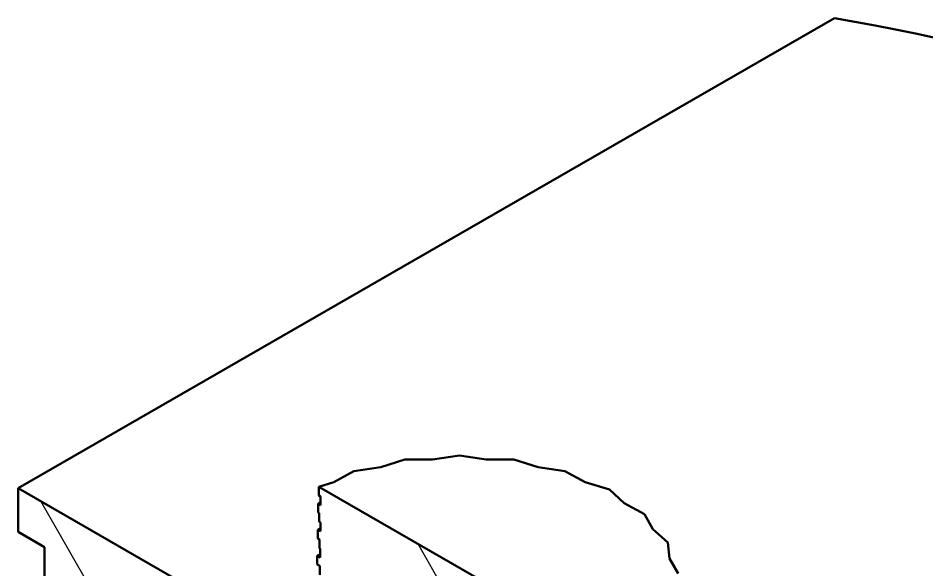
# Model space of a CAD drawing. Header units: inches. Extents: x 1.1 to 16.1, y 0.5 to 10.2.
# Drawn here: x 7.943 to 9.058, y 4.111 to 4.789 of the extents above; entities that cross this region are included whole.
import ezdxf

# ---------------------------------------------------------------- set-up
doc = ezdxf.new("R2010")
doc.units = ezdxf.units.IN
doc.header["$LTSCALE"] = 0.75
doc.header["$MEASUREMENT"] = 0
doc.layers.add('Hatching', color=7, linetype='Continuous', lineweight=25)
doc.layers.add('Visible', color=7, linetype='Continuous', lineweight=50)

msp = doc.modelspace()

# ---------------------------------------------------------------- hatches: boundary and pattern name
at = {"layer": 'Hatching'}
h = msp.add_hatch(dxfattribs=at)
h.set_pattern_fill('ANSI31', color=256, angle=75, style=0)
h.paths.add_polyline_path([(8.311, 4.1816), (8.3123, 4.1809), (8.3123, 4.1702), (8.3138, 4.1693), (8.3138, 4.1586), (8.3105, 4.1605), (8.3105, 4.1497), (8.3127, 4.1485), (8.3127, 4.1377), (8.3134, 4.1374), (8.3134, 4.1266), (8.3099, 4.1286), (8.3099, 4.1179), (8.3131, 4.1161), (8.3131, 4.1053), (8.313, 4.1054), (8.313, 4.0947), (8.31, 4.0964), (8.31, 4.0857), (8.3136, 4.0836), (8.3136, 4.0729), (8.3127, 4.0734), (8.3127, 4.0627), (8.3106, 4.0639), (8.3106, 4.0531), (8.3139, 4.0513), (8.3139, 4.0405), (8.3122, 4.0415), (8.3122, 4.0308), (8.3111, 4.0314), (8.3111, 4.0207), (8.3141, 4.0189), (8.3141, 4.0082), (8.3117, 4.0096), (8.3117, 3.9988), (7.9425, 4.2114), (7.9425, 4.1578), (7.975, 4.1391), (7.975, 4.0855), (9.0236, 3.4816), (9.0236, 3.5353), (9.0561, 3.5165), (9.0561, 3.5702), (8.6856, 3.7835), (8.6856, 3.7943), (8.6855, 3.7943), (8.6855, 3.8051), (8.6889, 3.8031), (8.6889, 3.8138), (8.6853, 3.8159), (8.6853, 3.8266), (8.6859, 3.8263), (8.6859, 3.837), (8.6885, 3.8355), (8.6885, 3.8462), (8.6851, 3.8482), (8.6851, 3.8589), (8.6863, 3.8582), (8.6863, 3.869), (8.6877, 3.8682), (8.6877, 3.8789), (8.6845, 3.8807), (8.6845, 3.8914), (8.6867, 3.8902), (8.6867, 3.9009), (8.6873, 3.9006), (8.6873, 3.9113), (8.6844, 3.913), (8.6844, 3.9237), (8.6872, 3.9221), (8.6872, 3.9328), (8.6869, 3.933), (8.6869, 3.9437), (8.6847, 3.945), (8.6847, 3.9557), (8.6878, 3.954), (8.6878, 3.9647), (8.6862, 3.9656), (8.6862, 3.9763), (8.6849, 3.977), (8.6849, 3.9878), (8.6882, 3.9859), (8.6882, 3.9966), (8.3118, 4.2134), (8.3118, 4.2026), (8.314, 4.2014), (8.314, 4.1906), (8.311, 4.1924)], flags=0)

# ---------------------------------------------------------------- linework, layer by layer
at = {"layer": 'Visible', "extrusion": (4.16334e-17, 0.817547, 0.575862)}
for p, q in [((8.9451, 4.7888, 0.0069), (7.9425, 4.2114, 0.8266)), ((8.4844, 4.2518, 1.2251), (8.4515, 4.2468, 1.2322)), ((8.5173, 4.2468, 1.2322), (8.4844, 4.2518, 1.2251)), ((8.4175, 4.2469, 1.232), (8.3878, 4.2374, 1.2456)), ((8.4515, 4.2468, 1.2322), (8.4175, 4.2469, 1.232)), ((8.5513, 4.2469, 1.232), (8.5173, 4.2468, 1.2322)), ((8.5811, 4.2374, 1.2456), (8.5513, 4.2469, 1.232)), ((8.3548, 4.2326, 1.2523), (8.3302, 4.2191, 1.2715)), ((8.3878, 4.2374, 1.2456), (8.3548, 4.2326, 1.2523)), ((8.614, 4.2326, 1.2523), (8.5811, 4.2374, 1.2456)), ((8.6387, 4.2191, 1.2715), (8.614, 4.2326, 1.2523)), ((8.3302, 4.2191, 1.2715), (8.3118, 4.2134, 1.2796)), ((8.6686, 4.2098, 1.2847), (8.6387, 4.2191, 1.2715)), ((8.3117, 3.9988, 1.1284), (7.9425, 4.2114, 0.8266)), ((7.9425, 4.2114, 0.8266), (7.9425, 4.1578, 0.7888)), ((8.6882, 3.9966, 1.5873), (8.3118, 4.2134, 1.2796)), ((8.3118, 4.2134, 1.2796), (8.3118, 4.2026, 1.2721)), ((8.6867, 4.1932, 1.3083), (8.6686, 4.2098, 1.2847)), ((8.3118, 4.2026, 1.2721), (8.314, 4.2014, 1.2739)), ((8.314, 4.2014, 1.2739), (8.314, 4.1906, 1.2663)), ((8.314, 4.1947, 1.2605), (8.311, 4.1924, 1.2639)), ((8.314, 4.1906, 1.2663), (8.311, 4.1924, 1.2639)), ((8.311, 4.1924, 1.2639), (8.311, 4.1816, 1.2563)), ((8.7116, 4.1798, 1.3272), (8.6867, 4.1932, 1.3083)), ((8.311, 4.1816, 1.2563), (8.3123, 4.1809, 1.2573)), ((8.3123, 4.1809, 1.2573), (8.3123, 4.1702, 1.2498)), ((8.7219, 4.1612, 1.3537), (8.7116, 4.1798, 1.3272)), ((8.3132, 4.1626, 1.2377), (8.3105, 4.1605, 1.2408)), ((8.3123, 4.1702, 1.2498), (8.3138, 4.1693, 1.251)), ((8.3138, 4.1628, 1.2375), (8.3132, 4.1626, 1.2377)), ((8.3138, 4.1693, 1.251), (8.3138, 4.1586, 1.2435)), ((7.9425, 4.1578, 0.7888), (7.975, 4.1391, 0.8153)), ((8.3138, 4.1586, 1.2435), (8.3105, 4.1605, 1.2408)), ((8.3105, 4.1605, 1.2408), (8.3105, 4.1497, 1.2332)), ((8.7403, 4.1447, 1.3771), (8.7219, 4.1612, 1.3537)), ((8.3105, 4.1497, 1.2332), (8.3127, 4.1485, 1.235)), ((8.3127, 4.1485, 1.235), (8.3127, 4.1377, 1.2275)), ((8.7423, 4.1252, 1.4049), (8.7403, 4.1447, 1.3771)), ((7.975, 4.1391, 0.8153), (7.975, 4.0855, 0.7776)), ((8.3108, 4.1293, 1.2166), (8.3099, 4.1286, 1.2176)), ((8.3134, 4.13, 1.2156), (8.3108, 4.1293, 1.2166)), ((8.3127, 4.1377, 1.2275), (8.3134, 4.1374, 1.228)), ((8.3134, 4.1374, 1.228), (8.3134, 4.1266, 1.2205)), ((8.3134, 4.1266, 1.2205), (8.3099, 4.1286, 1.2176)), ((8.3099, 4.1286, 1.2176), (8.3099, 4.1179, 1.2101)), ((8.3099, 4.1179, 1.2101), (8.3131, 4.1161, 1.2127)), ((8.7529, 4.1066, 1.4313), (8.7423, 4.1252, 1.4049)), ((8.3131, 4.1161, 1.2127), (8.3131, 4.1053, 1.2051))]:
    msp.add_line(p, q, dxfattribs=at)
msp.add_arc((-8.4843, -1.1777, 3.919), 1.6404, 196.3146, 253.6854, dxfattribs=at)

doc.saveas('drawing.dxf')
